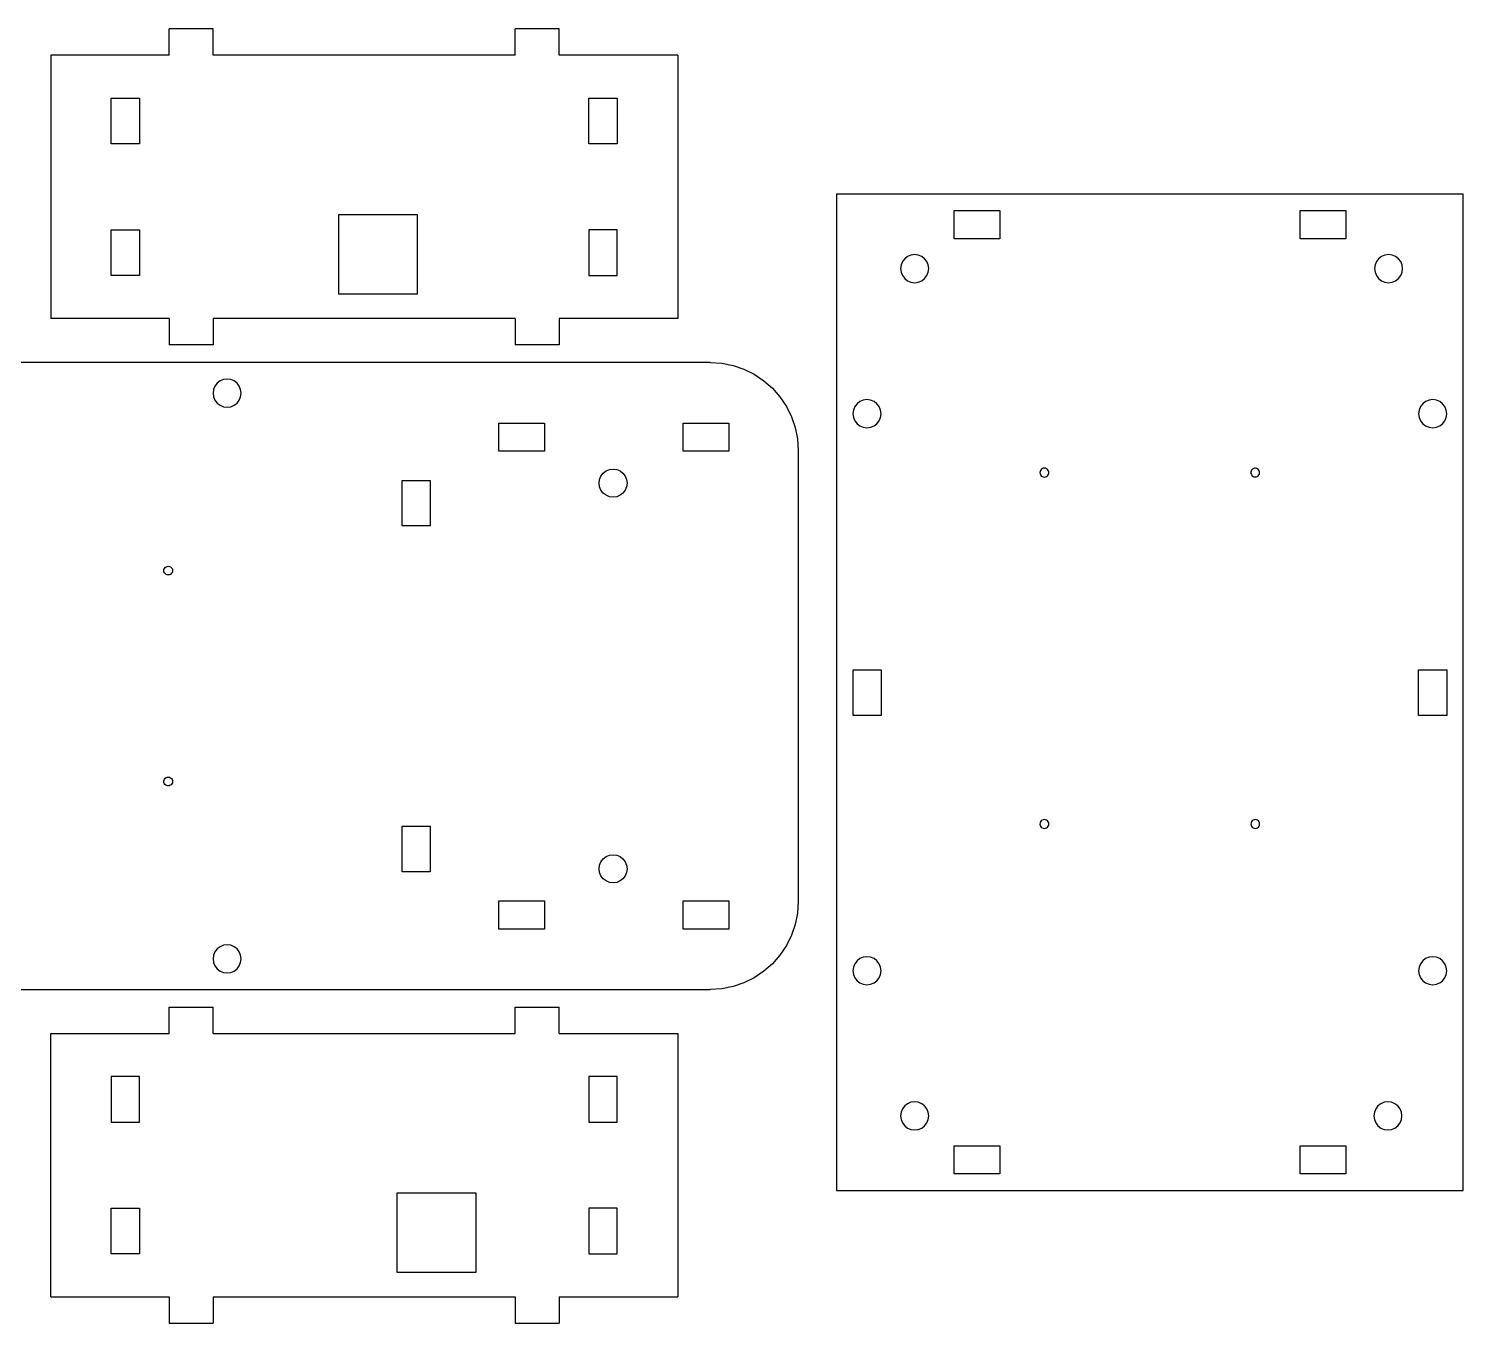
# Model space of a CAD drawing. Header units: metres. Extents: x 599 to 909, y -190 to -43.
# Drawn here: x 745.6 to 908.9, y -189.9 to -42.5 of the extents above; entities that cross this region are included whole.
import ezdxf

# ---------------------------------------------------------------- set-up
doc = ezdxf.new("R2010")
doc.units = ezdxf.units.M

msp = doc.modelspace()

# ---------------------------------------------------------------- linework, layer by layer
at = {"layer": 'Agrupar#32'}
for p, q in [((837.5, -61.34, 23.9), (837.5, -174.75, 23.9)), ((908.85, -61.34, 23.9), (837.5, -61.34, 23.9)), ((908.85, -174.75, 23.9), (908.85, -61.34, 23.9)), ((850.9, -66.43, 23.9), (850.9, -63.23, 23.9)), ((850.9, -63.23, 23.9), (856.09, -63.23, 23.9)), ((856.09, -63.23, 23.9), (856.09, -66.43, 23.9)), ((890.28, -63.23, 23.9), (895.47, -63.23, 23.9)), ((890.28, -66.43, 23.9), (890.28, -63.23, 23.9)), ((895.47, -63.23, 23.9), (895.47, -66.43, 23.9)), ((856.09, -66.43, 23.9), (850.9, -66.43, 23.9)), ((895.47, -66.43, 23.9), (890.28, -66.43, 23.9)), ((845.61, -68.44, 23.9), (845.28, -68.7, 23.9)), ((845.99, -68.28, 23.9), (845.61, -68.44, 23.9)), ((846.41, -68.23, 23.9), (845.99, -68.28, 23.9)), ((846.82, -68.28, 23.9), (846.41, -68.23, 23.9)), ((847.21, -68.44, 23.9), (846.82, -68.28, 23.9)), ((847.54, -68.7, 23.9), (847.21, -68.44, 23.9)), ((899.55, -68.44, 23.9), (899.22, -68.7, 23.9)), ((899.94, -68.28, 23.9), (899.55, -68.44, 23.9)), ((900.35, -68.23, 23.9), (899.94, -68.28, 23.9)), ((900.77, -68.28, 23.9), (900.35, -68.23, 23.9)), ((901.15, -68.44, 23.9), (900.77, -68.28, 23.9)), ((901.48, -68.7, 23.9), (901.15, -68.44, 23.9)), ((844.86, -69.41, 23.9), (844.81, -69.83, 23.9)), ((844.81, -69.83, 23.9), (844.86, -70.24, 23.9)), ((845.02, -69.03, 23.9), (844.86, -69.41, 23.9)), ((845.28, -68.7, 23.9), (845.02, -69.03, 23.9)), ((847.79, -69.03, 23.9), (847.54, -68.7, 23.9)), ((847.95, -69.41, 23.9), (847.79, -69.03, 23.9)), ((848.01, -69.83, 23.9), (847.95, -69.41, 23.9)), ((847.95, -70.24, 23.9), (848.01, -69.83, 23.9)), ((898.81, -69.41, 23.9), (898.75, -69.83, 23.9)), ((898.75, -69.83, 23.9), (898.81, -70.24, 23.9)), ((898.97, -69.03, 23.9), (898.81, -69.41, 23.9)), ((899.22, -68.7, 23.9), (898.97, -69.03, 23.9)), ((901.74, -69.03, 23.9), (901.48, -68.7, 23.9)), ((901.9, -69.41, 23.9), (901.74, -69.03, 23.9)), ((901.95, -69.83, 23.9), (901.9, -69.41, 23.9)), ((901.9, -70.24, 23.9), (901.95, -69.83, 23.9)), ((844.86, -70.24, 23.9), (845.02, -70.63, 23.9)), ((845.02, -70.63, 23.9), (845.28, -70.96, 23.9)), ((845.28, -70.96, 23.9), (845.61, -71.21, 23.9)), ((845.61, -71.21, 23.9), (845.99, -71.37, 23.9)), ((845.99, -71.37, 23.9), (846.41, -71.43, 23.9)), ((846.41, -71.43, 23.9), (846.82, -71.37, 23.9)), ((846.82, -71.37, 23.9), (847.21, -71.21, 23.9)), ((847.21, -71.21, 23.9), (847.54, -70.96, 23.9)), ((847.54, -70.96, 23.9), (847.79, -70.63, 23.9)), ((847.79, -70.63, 23.9), (847.95, -70.24, 23.9)), ((898.81, -70.24, 23.9), (898.97, -70.63, 23.9)), ((898.97, -70.63, 23.9), (899.22, -70.96, 23.9)), ((899.22, -70.96, 23.9), (899.55, -71.21, 23.9)), ((899.55, -71.21, 23.9), (899.94, -71.37, 23.9)), ((899.94, -71.37, 23.9), (900.35, -71.43, 23.9)), ((900.35, -71.43, 23.9), (900.77, -71.37, 23.9)), ((900.77, -71.37, 23.9), (901.15, -71.21, 23.9)), ((901.15, -71.21, 23.9), (901.48, -70.96, 23.9)), ((901.48, -70.96, 23.9), (901.74, -70.63, 23.9)), ((901.74, -70.63, 23.9), (901.9, -70.24, 23.9)), ((840.56, -84.8, 23.9), (840.18, -84.96, 23.9)), ((840.98, -84.74, 23.9), (840.56, -84.8, 23.9)), ((841.39, -84.8, 23.9), (840.98, -84.74, 23.9)), ((841.78, -84.96, 23.9), (841.39, -84.8, 23.9)), ((904.96, -84.8, 23.9), (904.57, -84.96, 23.9)), ((905.37, -84.74, 23.9), (904.96, -84.8, 23.9)), ((905.79, -84.8, 23.9), (905.37, -84.74, 23.9)), ((906.17, -84.96, 23.9), (905.79, -84.8, 23.9)), ((839.43, -85.93, 23.9), (839.38, -86.34, 23.9)), ((839.38, -86.34, 23.9), (839.43, -86.76, 23.9)), ((839.59, -85.54, 23.9), (839.43, -85.93, 23.9)), ((839.85, -85.21, 23.9), (839.59, -85.54, 23.9)), ((840.18, -84.96, 23.9), (839.85, -85.21, 23.9)), ((842.11, -85.21, 23.9), (841.78, -84.96, 23.9)), ((842.36, -85.54, 23.9), (842.11, -85.21, 23.9)), ((842.52, -85.93, 23.9), (842.36, -85.54, 23.9)), ((842.58, -86.34, 23.9), (842.52, -85.93, 23.9)), ((842.52, -86.76, 23.9), (842.58, -86.34, 23.9)), ((903.83, -85.93, 23.9), (903.77, -86.34, 23.9)), ((903.77, -86.34, 23.9), (903.83, -86.76, 23.9)), ((903.99, -85.54, 23.9), (903.83, -85.93, 23.9)), ((904.24, -85.21, 23.9), (903.99, -85.54, 23.9)), ((904.57, -84.96, 23.9), (904.24, -85.21, 23.9)), ((906.5, -85.21, 23.9), (906.17, -84.96, 23.9)), ((906.76, -85.54, 23.9), (906.5, -85.21, 23.9)), ((906.92, -85.93, 23.9), (906.76, -85.54, 23.9)), ((906.97, -86.34, 23.9), (906.92, -85.93, 23.9)), ((906.92, -86.76, 23.9), (906.97, -86.34, 23.9)), ((839.43, -86.76, 23.9), (839.59, -87.14, 23.9)), ((839.59, -87.14, 23.9), (839.85, -87.48, 23.9)), ((839.85, -87.48, 23.9), (840.18, -87.73, 23.9)), ((840.18, -87.73, 23.9), (840.56, -87.89, 23.9)), ((840.56, -87.89, 23.9), (840.98, -87.94, 23.9)), ((840.98, -87.94, 23.9), (841.39, -87.89, 23.9)), ((841.39, -87.89, 23.9), (841.78, -87.73, 23.9)), ((841.78, -87.73, 23.9), (842.11, -87.48, 23.9)), ((842.11, -87.48, 23.9), (842.36, -87.14, 23.9)), ((842.36, -87.14, 23.9), (842.52, -86.76, 23.9)), ((903.83, -86.76, 23.9), (903.99, -87.14, 23.9)), ((903.99, -87.14, 23.9), (904.24, -87.48, 23.9)), ((904.24, -87.48, 23.9), (904.57, -87.73, 23.9)), ((904.57, -87.73, 23.9), (904.96, -87.89, 23.9)), ((904.96, -87.89, 23.9), (905.37, -87.94, 23.9)), ((905.37, -87.94, 23.9), (905.79, -87.89, 23.9)), ((905.79, -87.89, 23.9), (906.17, -87.73, 23.9)), ((906.17, -87.73, 23.9), (906.5, -87.48, 23.9)), ((906.5, -87.48, 23.9), (906.76, -87.14, 23.9)), ((906.76, -87.14, 23.9), (906.92, -86.76, 23.9)), ((860.69, -92.92, 23.9), (860.67, -93.05, 23.9)), ((860.67, -93.05, 23.9), (860.69, -93.18, 23.9)), ((860.74, -92.8, 23.9), (860.69, -92.92, 23.9)), ((860.82, -92.69, 23.9), (860.74, -92.8, 23.9)), ((860.92, -92.61, 23.9), (860.82, -92.69, 23.9)), ((861.05, -92.56, 23.9), (860.92, -92.61, 23.9)), ((861.17, -92.55, 23.9), (861.05, -92.56, 23.9)), ((861.3, -92.56, 23.9), (861.17, -92.55, 23.9)), ((861.42, -92.61, 23.9), (861.3, -92.56, 23.9)), ((861.53, -92.69, 23.9), (861.42, -92.61, 23.9)), ((861.61, -92.8, 23.9), (861.53, -92.69, 23.9)), ((861.66, -92.92, 23.9), (861.61, -92.8, 23.9)), ((861.67, -93.05, 23.9), (861.66, -92.92, 23.9)), ((861.66, -93.18, 23.9), (861.67, -93.05, 23.9)), ((884.7, -92.88, 23.9), (884.68, -93.01, 23.9)), ((884.68, -93.01, 23.9), (884.68, -93.14, 23.9)), ((884.76, -92.77, 23.9), (884.7, -92.88, 23.9)), ((884.85, -92.67, 23.9), (884.76, -92.77, 23.9)), ((884.95, -92.6, 23.9), (884.85, -92.67, 23.9)), ((885.08, -92.56, 23.9), (884.95, -92.6, 23.9)), ((885.21, -92.55, 23.9), (885.08, -92.56, 23.9)), ((885.34, -92.57, 23.9), (885.21, -92.55, 23.9)), ((885.45, -92.63, 23.9), (885.34, -92.57, 23.9)), ((885.55, -92.72, 23.9), (885.45, -92.63, 23.9)), ((885.62, -92.83, 23.9), (885.55, -92.72, 23.9)), ((885.67, -92.95, 23.9), (885.62, -92.83, 23.9)), ((885.67, -93.08, 23.9), (885.67, -92.95, 23.9)), ((860.69, -93.18, 23.9), (860.74, -93.3, 23.9)), ((860.74, -93.3, 23.9), (860.82, -93.4, 23.9)), ((860.82, -93.4, 23.9), (860.92, -93.48, 23.9)), ((860.92, -93.48, 23.9), (861.05, -93.53, 23.9)), ((861.05, -93.53, 23.9), (861.17, -93.55, 23.9)), ((861.17, -93.55, 23.9), (861.3, -93.53, 23.9)), ((861.3, -93.53, 23.9), (861.42, -93.48, 23.9)), ((861.42, -93.48, 23.9), (861.53, -93.4, 23.9)), ((861.53, -93.4, 23.9), (861.61, -93.3, 23.9)), ((861.61, -93.3, 23.9), (861.66, -93.18, 23.9)), ((884.68, -93.14, 23.9), (884.73, -93.27, 23.9)), ((884.73, -93.27, 23.9), (884.8, -93.37, 23.9)), ((884.8, -93.37, 23.9), (884.9, -93.46, 23.9)), ((884.9, -93.46, 23.9), (885.01, -93.52, 23.9)), ((885.01, -93.52, 23.9), (885.14, -93.54, 23.9)), ((885.14, -93.54, 23.9), (885.27, -93.54, 23.9)), ((885.27, -93.54, 23.9), (885.4, -93.49, 23.9)), ((885.4, -93.49, 23.9), (885.5, -93.42, 23.9)), ((885.5, -93.42, 23.9), (885.59, -93.32, 23.9)), ((885.59, -93.32, 23.9), (885.65, -93.21, 23.9)), ((885.65, -93.21, 23.9), (885.67, -93.08, 23.9)), ((839.4, -115.51, 23.9), (842.6, -115.51, 23.9)), ((839.4, -120.71, 23.9), (839.4, -115.51, 23.9)), ((842.6, -115.51, 23.9), (842.6, -120.71, 23.9)), ((903.77, -120.71, 23.9), (903.77, -115.51, 23.9)), ((903.77, -115.51, 23.9), (906.97, -115.51, 23.9)), ((906.97, -115.51, 23.9), (906.97, -120.71, 23.9)), ((842.6, -120.71, 23.9), (839.4, -120.71, 23.9)), ((906.97, -120.71, 23.9), (903.77, -120.71, 23.9)), ((860.69, -132.92, 23.9), (860.67, -133.05, 23.9)), ((860.67, -133.05, 23.9), (860.69, -133.18, 23.9)), ((860.74, -132.8, 23.9), (860.69, -132.92, 23.9)), ((860.69, -133.18, 23.9), (860.74, -133.3, 23.9)), ((860.82, -132.69, 23.9), (860.74, -132.8, 23.9)), ((860.74, -133.3, 23.9), (860.82, -133.4, 23.9)), ((860.92, -132.61, 23.9), (860.82, -132.69, 23.9)), ((860.82, -133.4, 23.9), (860.92, -133.48, 23.9)), ((861.05, -132.56, 23.9), (860.92, -132.61, 23.9)), ((860.92, -133.48, 23.9), (861.05, -133.53, 23.9)), ((861.17, -132.55, 23.9), (861.05, -132.56, 23.9)), ((861.05, -133.53, 23.9), (861.17, -133.55, 23.9)), ((861.3, -132.56, 23.9), (861.17, -132.55, 23.9)), ((861.17, -133.55, 23.9), (861.3, -133.53, 23.9)), ((861.42, -132.61, 23.9), (861.3, -132.56, 23.9)), ((861.3, -133.53, 23.9), (861.42, -133.48, 23.9)), ((861.53, -132.69, 23.9), (861.42, -132.61, 23.9)), ((861.42, -133.48, 23.9), (861.53, -133.4, 23.9)), ((861.61, -132.8, 23.9), (861.53, -132.69, 23.9)), ((861.53, -133.4, 23.9), (861.61, -133.3, 23.9)), ((861.66, -132.92, 23.9), (861.61, -132.8, 23.9)), ((861.61, -133.3, 23.9), (861.66, -133.18, 23.9)), ((861.67, -133.05, 23.9), (861.66, -132.92, 23.9)), ((861.66, -133.18, 23.9), (861.67, -133.05, 23.9)), ((884.69, -132.92, 23.9), (884.67, -133.05, 23.9)), ((884.67, -133.05, 23.9), (884.69, -133.18, 23.9)), ((884.74, -132.8, 23.9), (884.69, -132.92, 23.9)), ((884.69, -133.18, 23.9), (884.74, -133.3, 23.9)), ((884.82, -132.69, 23.9), (884.74, -132.8, 23.9)), ((884.74, -133.3, 23.9), (884.82, -133.4, 23.9)), ((884.92, -132.61, 23.9), (884.82, -132.69, 23.9)), ((884.82, -133.4, 23.9), (884.92, -133.48, 23.9)), ((885.05, -132.56, 23.9), (884.92, -132.61, 23.9)), ((884.92, -133.48, 23.9), (885.05, -133.53, 23.9)), ((885.17, -132.55, 23.9), (885.05, -132.56, 23.9)), ((885.05, -133.53, 23.9), (885.17, -133.55, 23.9)), ((885.3, -132.56, 23.9), (885.17, -132.55, 23.9)), ((885.17, -133.55, 23.9), (885.3, -133.53, 23.9)), ((885.42, -132.61, 23.9), (885.3, -132.56, 23.9)), ((885.3, -133.53, 23.9), (885.42, -133.48, 23.9)), ((885.53, -132.69, 23.9), (885.42, -132.61, 23.9)), ((885.42, -133.48, 23.9), (885.53, -133.4, 23.9)), ((885.61, -132.8, 23.9), (885.53, -132.69, 23.9)), ((885.53, -133.4, 23.9), (885.61, -133.3, 23.9)), ((885.66, -132.92, 23.9), (885.61, -132.8, 23.9)), ((885.61, -133.3, 23.9), (885.66, -133.18, 23.9)), ((885.67, -133.05, 23.9), (885.66, -132.92, 23.9)), ((885.66, -133.18, 23.9), (885.67, -133.05, 23.9)), ((840.18, -148.36, 23.9), (839.85, -148.62, 23.9)), ((840.56, -148.2, 23.9), (840.18, -148.36, 23.9)), ((840.98, -148.15, 23.9), (840.56, -148.2, 23.9)), ((841.39, -148.2, 23.9), (840.98, -148.15, 23.9)), ((841.78, -148.36, 23.9), (841.39, -148.2, 23.9)), ((842.11, -148.62, 23.9), (841.78, -148.36, 23.9)), ((904.57, -148.36, 23.9), (904.24, -148.62, 23.9)), ((904.96, -148.2, 23.9), (904.57, -148.36, 23.9)), ((905.37, -148.15, 23.9), (904.96, -148.2, 23.9)), ((905.79, -148.2, 23.9), (905.37, -148.15, 23.9)), ((906.17, -148.36, 23.9), (905.79, -148.2, 23.9)), ((906.5, -148.62, 23.9), (906.17, -148.36, 23.9)), ((839.43, -149.33, 23.9), (839.38, -149.75, 23.9)), ((839.38, -149.75, 23.9), (839.43, -150.16, 23.9)), ((839.59, -148.95, 23.9), (839.43, -149.33, 23.9)), ((839.43, -150.16, 23.9), (839.59, -150.55, 23.9)), ((839.85, -148.62, 23.9), (839.59, -148.95, 23.9)), ((842.36, -148.95, 23.9), (842.11, -148.62, 23.9)), ((842.52, -149.33, 23.9), (842.36, -148.95, 23.9)), ((842.36, -150.55, 23.9), (842.52, -150.16, 23.9)), ((842.58, -149.75, 23.9), (842.52, -149.33, 23.9)), ((842.52, -150.16, 23.9), (842.58, -149.75, 23.9)), ((903.83, -149.33, 23.9), (903.77, -149.75, 23.9)), ((903.77, -149.75, 23.9), (903.83, -150.16, 23.9)), ((903.99, -148.95, 23.9), (903.83, -149.33, 23.9)), ((903.83, -150.16, 23.9), (903.99, -150.55, 23.9)), ((904.24, -148.62, 23.9), (903.99, -148.95, 23.9)), ((906.76, -148.95, 23.9), (906.5, -148.62, 23.9)), ((906.92, -149.33, 23.9), (906.76, -148.95, 23.9)), ((906.76, -150.55, 23.9), (906.92, -150.16, 23.9)), ((906.97, -149.75, 23.9), (906.92, -149.33, 23.9)), ((906.92, -150.16, 23.9), (906.97, -149.75, 23.9)), ((839.59, -150.55, 23.9), (839.85, -150.88, 23.9)), ((839.85, -150.88, 23.9), (840.18, -151.13, 23.9)), ((840.18, -151.13, 23.9), (840.56, -151.29, 23.9)), ((840.56, -151.29, 23.9), (840.98, -151.35, 23.9)), ((840.98, -151.35, 23.9), (841.39, -151.29, 23.9)), ((841.39, -151.29, 23.9), (841.78, -151.13, 23.9)), ((841.78, -151.13, 23.9), (842.11, -150.88, 23.9)), ((842.11, -150.88, 23.9), (842.36, -150.55, 23.9)), ((903.99, -150.55, 23.9), (904.24, -150.88, 23.9)), ((904.24, -150.88, 23.9), (904.57, -151.13, 23.9)), ((904.57, -151.13, 23.9), (904.96, -151.29, 23.9)), ((904.96, -151.29, 23.9), (905.37, -151.35, 23.9)), ((905.37, -151.35, 23.9), (905.79, -151.29, 23.9)), ((905.79, -151.29, 23.9), (906.17, -151.13, 23.9)), ((906.17, -151.13, 23.9), (906.5, -150.88, 23.9)), ((906.5, -150.88, 23.9), (906.76, -150.55, 23.9)), ((845.61, -164.88, 23.9), (845.28, -165.13, 23.9)), ((845.99, -164.72, 23.9), (845.61, -164.88, 23.9)), ((846.41, -164.66, 23.9), (845.99, -164.72, 23.9)), ((846.82, -164.72, 23.9), (846.41, -164.66, 23.9)), ((847.21, -164.88, 23.9), (846.82, -164.72, 23.9)), ((847.54, -165.13, 23.9), (847.21, -164.88, 23.9)), ((899.47, -164.88, 23.9), (899.14, -165.13, 23.9)), ((899.86, -164.72, 23.9), (899.47, -164.88, 23.9)), ((900.27, -164.66, 23.9), (899.86, -164.72, 23.9)), ((900.69, -164.72, 23.9), (900.27, -164.66, 23.9)), ((901.07, -164.88, 23.9), (900.69, -164.72, 23.9)), ((901.4, -165.13, 23.9), (901.07, -164.88, 23.9)), ((844.86, -165.85, 23.9), (844.81, -166.26, 23.9)), ((844.81, -166.26, 23.9), (844.86, -166.68, 23.9)), ((845.02, -165.46, 23.9), (844.86, -165.85, 23.9)), ((845.28, -165.13, 23.9), (845.02, -165.46, 23.9)), ((847.79, -165.46, 23.9), (847.54, -165.13, 23.9)), ((847.95, -165.85, 23.9), (847.79, -165.46, 23.9)), ((848.01, -166.26, 23.9), (847.95, -165.85, 23.9)), ((847.95, -166.68, 23.9), (848.01, -166.26, 23.9)), ((898.73, -165.85, 23.9), (898.67, -166.26, 23.9)), ((898.67, -166.26, 23.9), (898.73, -166.68, 23.9)), ((898.89, -165.46, 23.9), (898.73, -165.85, 23.9)), ((899.14, -165.13, 23.9), (898.89, -165.46, 23.9)), ((901.66, -165.46, 23.9), (901.4, -165.13, 23.9)), ((901.82, -165.85, 23.9), (901.66, -165.46, 23.9)), ((901.87, -166.26, 23.9), (901.82, -165.85, 23.9)), ((901.82, -166.68, 23.9), (901.87, -166.26, 23.9)), ((844.86, -166.68, 23.9), (845.02, -167.06, 23.9)), ((845.02, -167.06, 23.9), (845.28, -167.4, 23.9)), ((845.28, -167.4, 23.9), (845.61, -167.65, 23.9)), ((845.61, -167.65, 23.9), (845.99, -167.81, 23.9)), ((845.99, -167.81, 23.9), (846.41, -167.86, 23.9)), ((846.41, -167.86, 23.9), (846.82, -167.81, 23.9)), ((846.82, -167.81, 23.9), (847.21, -167.65, 23.9)), ((847.21, -167.65, 23.9), (847.54, -167.4, 23.9)), ((847.54, -167.4, 23.9), (847.79, -167.06, 23.9)), ((847.79, -167.06, 23.9), (847.95, -166.68, 23.9)), ((898.73, -166.68, 23.9), (898.89, -167.06, 23.9)), ((898.89, -167.06, 23.9), (899.14, -167.4, 23.9)), ((899.14, -167.4, 23.9), (899.47, -167.65, 23.9)), ((899.47, -167.65, 23.9), (899.86, -167.81, 23.9)), ((899.86, -167.81, 23.9), (900.27, -167.86, 23.9)), ((900.27, -167.86, 23.9), (900.69, -167.81, 23.9)), ((900.69, -167.81, 23.9), (901.07, -167.65, 23.9)), ((901.07, -167.65, 23.9), (901.4, -167.4, 23.9)), ((901.4, -167.4, 23.9), (901.66, -167.06, 23.9)), ((901.66, -167.06, 23.9), (901.82, -166.68, 23.9)), ((850.9, -172.86, 23.9), (850.9, -169.66, 23.9)), ((850.9, -169.66, 23.9), (856.09, -169.66, 23.9)), ((856.09, -169.66, 23.9), (856.09, -172.86, 23.9)), ((890.28, -169.66, 23.9), (895.47, -169.66, 23.9)), ((890.28, -172.86, 23.9), (890.28, -169.66, 23.9)), ((895.47, -169.66, 23.9), (895.47, -172.86, 23.9)), ((856.09, -172.86, 23.9), (850.9, -172.86, 23.9)), ((895.47, -172.86, 23.9), (890.28, -172.86, 23.9)), ((837.5, -174.75, 23.9), (908.85, -174.75, 23.9))]:
    msp.add_line(p, q, dxfattribs=at)
at = {"layer": 'Layer0'}
for p, q in [((761.57, -45.52, 23.9), (761.57, -42.52, 23.9)), ((766.57, -42.52, 23.9), (761.57, -42.52, 23.9)), ((766.57, -45.52, 23.9), (766.57, -42.52, 23.9)), ((800.95, -45.52, 23.9), (800.95, -42.52, 23.9)), ((805.95, -42.52, 23.9), (800.95, -42.52, 23.9)), ((805.95, -45.52, 23.9), (805.95, -42.52, 23.9)), ((748.07, -45.52, 23.9), (748.07, -75.52, 23.9)), ((761.57, -45.52, 23.9), (748.07, -45.52, 23.9)), ((800.95, -45.52, 23.9), (766.57, -45.52, 23.9)), ((819.44, -45.52, 23.9), (805.95, -45.52, 23.9)), ((819.44, -45.52, 23.9), (819.44, -75.52, 23.9)), ((754.97, -50.42, 23.9), (758.17, -50.42, 23.9)), ((754.97, -55.62, 23.9), (754.97, -50.42, 23.9)), ((758.17, -50.42, 23.9), (758.17, -55.62, 23.9)), ((809.34, -50.42, 23.9), (812.54, -50.42, 23.9)), ((809.34, -55.62, 23.9), (809.34, -50.42, 23.9)), ((812.54, -50.42, 23.9), (812.54, -55.62, 23.9)), ((758.17, -55.62, 23.9), (754.97, -55.62, 23.9)), ((812.54, -55.62, 23.9), (809.34, -55.62, 23.9)), ((780.81, -63.69, 23.9), (780.81, -72.69, 23.9)), ((789.81, -63.69, 23.9), (780.81, -63.69, 23.9)), ((789.81, -72.69, 23.9), (789.81, -63.69, 23.9)), ((754.97, -70.62, 23.9), (754.97, -65.42, 23.9)), ((754.97, -65.42, 23.9), (758.17, -65.42, 23.9)), ((758.17, -65.42, 23.9), (758.17, -70.62, 23.9)), ((812.54, -65.42, 23.9), (809.34, -65.42, 23.9)), ((809.34, -65.42, 23.9), (809.34, -70.62, 23.9)), ((812.54, -70.62, 23.9), (812.54, -65.42, 23.9)), ((758.17, -70.62, 23.9), (754.97, -70.62, 23.9)), ((809.34, -70.62, 23.9), (812.54, -70.62, 23.9)), ((780.81, -72.69, 23.9), (789.81, -72.69, 23.9)), ((761.57, -75.52, 23.9), (748.07, -75.52, 23.9)), ((761.57, -75.52, 23.9), (761.57, -78.52, 23.9)), ((766.57, -75.52, 23.9), (766.57, -78.52, 23.9)), ((800.95, -75.52, 23.9), (766.57, -75.52, 23.9)), ((800.95, -75.52, 23.9), (800.95, -78.52, 23.9)), ((805.94, -75.52, 23.9), (805.94, -78.52, 23.9)), ((819.44, -75.52, 23.9), (805.94, -75.52, 23.9)), ((766.57, -78.52, 23.9), (761.57, -78.52, 23.9)), ((805.94, -78.52, 23.9), (800.95, -78.52, 23.9)), ((823.15, -80.52, 23.9), (649.63, -80.52, 23.9)), ((823.15, -80.52, 23.9), (824.45, -80.61, 23.9)), ((824.45, -80.61, 23.9), (825.74, -80.86, 23.9)), ((825.74, -80.86, 23.9), (826.98, -81.28, 23.9)), ((826.98, -81.28, 23.9), (828.15, -81.86, 23.9)), ((766.76, -83.2, 23.9), (766.6, -83.59, 23.9)), ((767.02, -82.87, 23.9), (766.76, -83.2, 23.9)), ((767.35, -82.62, 23.9), (767.02, -82.87, 23.9)), ((767.73, -82.46, 23.9), (767.35, -82.62, 23.9)), ((768.15, -82.4, 23.9), (767.73, -82.46, 23.9)), ((768.56, -82.46, 23.9), (768.15, -82.4, 23.9)), ((768.95, -82.62, 23.9), (768.56, -82.46, 23.9)), ((769.28, -82.87, 23.9), (768.95, -82.62, 23.9)), ((769.53, -83.2, 23.9), (769.28, -82.87, 23.9)), ((769.69, -83.59, 23.9), (769.53, -83.2, 23.9)), ((828.15, -81.86, 23.9), (829.24, -82.59, 23.9)), ((829.24, -82.59, 23.9), (830.22, -83.45, 23.9)), ((766.6, -83.59, 23.9), (766.55, -84, 23.9)), ((766.55, -84, 23.9), (766.6, -84.42, 23.9)), ((766.6, -84.42, 23.9), (766.76, -84.8, 23.9)), ((766.76, -84.8, 23.9), (767.02, -85.13, 23.9)), ((769.28, -85.13, 23.9), (769.53, -84.8, 23.9)), ((769.53, -84.8, 23.9), (769.69, -84.42, 23.9)), ((769.75, -84, 23.9), (769.69, -83.59, 23.9)), ((769.69, -84.42, 23.9), (769.75, -84, 23.9)), ((830.22, -83.45, 23.9), (831.08, -84.43, 23.9)), ((831.08, -84.43, 23.9), (831.81, -85.52, 23.9)), ((767.02, -85.13, 23.9), (767.35, -85.39, 23.9)), ((767.35, -85.39, 23.9), (767.73, -85.55, 23.9)), ((767.73, -85.55, 23.9), (768.15, -85.6, 23.9)), ((768.15, -85.6, 23.9), (768.56, -85.55, 23.9)), ((768.56, -85.55, 23.9), (768.95, -85.39, 23.9)), ((768.95, -85.39, 23.9), (769.28, -85.13, 23.9)), ((831.81, -85.52, 23.9), (832.39, -86.69, 23.9)), ((799.07, -87.42, 23.9), (804.27, -87.42, 23.9)), ((799.07, -90.62, 23.9), (799.07, -87.42, 23.9)), ((804.27, -87.42, 23.9), (804.27, -90.62, 23.9)), ((820.05, -87.42, 23.9), (825.25, -87.42, 23.9)), ((820.05, -90.62, 23.9), (820.05, -87.42, 23.9)), ((825.25, -87.42, 23.9), (825.25, -90.62, 23.9)), ((832.39, -86.69, 23.9), (832.81, -87.93, 23.9)), ((832.81, -87.93, 23.9), (833.06, -89.21, 23.9)), ((833.06, -89.21, 23.9), (833.15, -90.52, 23.9)), ((804.27, -90.62, 23.9), (799.07, -90.62, 23.9)), ((825.25, -90.62, 23.9), (820.05, -90.62, 23.9)), ((833.15, -90.52, 23.9), (833.15, -141.88, 23.9)), ((810.95, -93.12, 23.9), (811.28, -92.86, 23.9)), ((811.28, -92.86, 23.9), (811.66, -92.7, 23.9)), ((811.66, -92.7, 23.9), (812.08, -92.65, 23.9)), ((812.08, -92.65, 23.9), (812.49, -92.7, 23.9)), ((812.49, -92.7, 23.9), (812.88, -92.86, 23.9)), ((812.88, -92.86, 23.9), (813.21, -93.12, 23.9)), ((788.07, -99.11, 23.9), (788.07, -93.93, 23.9)), ((788.07, -93.93, 23.9), (791.27, -93.93, 23.9)), ((791.27, -93.93, 23.9), (791.27, -99.11, 23.9)), ((810.48, -94.25, 23.9), (810.53, -93.84, 23.9)), ((810.53, -94.66, 23.9), (810.48, -94.25, 23.9)), ((810.53, -93.84, 23.9), (810.69, -93.45, 23.9)), ((810.69, -95.05, 23.9), (810.53, -94.66, 23.9)), ((810.69, -93.45, 23.9), (810.95, -93.12, 23.9)), ((813.21, -93.12, 23.9), (813.46, -93.45, 23.9)), ((813.46, -93.45, 23.9), (813.62, -93.84, 23.9)), ((813.62, -94.66, 23.9), (813.46, -95.05, 23.9)), ((813.62, -93.84, 23.9), (813.68, -94.25, 23.9)), ((813.68, -94.25, 23.9), (813.62, -94.66, 23.9)), ((810.95, -95.38, 23.9), (810.69, -95.05, 23.9)), ((811.28, -95.63, 23.9), (810.95, -95.38, 23.9)), ((811.66, -95.79, 23.9), (811.28, -95.63, 23.9)), ((812.08, -95.85, 23.9), (811.66, -95.79, 23.9)), ((812.49, -95.79, 23.9), (812.08, -95.85, 23.9)), ((812.88, -95.63, 23.9), (812.49, -95.79, 23.9)), ((813.21, -95.38, 23.9), (812.88, -95.63, 23.9)), ((813.46, -95.05, 23.9), (813.21, -95.38, 23.9)), ((791.27, -99.11, 23.9), (788.07, -99.11, 23.9)), ((760.95, -104.2, 23.9), (760.96, -104.07, 23.9)), ((760.96, -104.33, 23.9), (760.95, -104.2, 23.9)), ((760.96, -104.07, 23.9), (761.01, -103.95, 23.9)), ((761.01, -104.45, 23.9), (760.96, -104.33, 23.9)), ((761.01, -103.95, 23.9), (761.09, -103.85, 23.9)), ((761.09, -104.55, 23.9), (761.01, -104.45, 23.9)), ((761.09, -103.85, 23.9), (761.2, -103.77, 23.9)), ((761.2, -103.77, 23.9), (761.32, -103.72, 23.9)), ((761.32, -103.72, 23.9), (761.45, -103.7, 23.9)), ((761.45, -103.7, 23.9), (761.58, -103.72, 23.9)), ((761.58, -103.72, 23.9), (761.7, -103.77, 23.9)), ((761.7, -103.77, 23.9), (761.8, -103.85, 23.9)), ((761.8, -103.85, 23.9), (761.88, -103.95, 23.9)), ((761.88, -104.45, 23.9), (761.8, -104.55, 23.9)), ((761.88, -103.95, 23.9), (761.93, -104.07, 23.9)), ((761.93, -104.33, 23.9), (761.88, -104.45, 23.9)), ((761.93, -104.07, 23.9), (761.95, -104.2, 23.9)), ((761.95, -104.2, 23.9), (761.93, -104.33, 23.9)), ((761.2, -104.63, 23.9), (761.09, -104.55, 23.9)), ((761.32, -104.68, 23.9), (761.2, -104.63, 23.9)), ((761.45, -104.7, 23.9), (761.32, -104.68, 23.9)), ((761.58, -104.68, 23.9), (761.45, -104.7, 23.9)), ((761.7, -104.63, 23.9), (761.58, -104.68, 23.9)), ((761.8, -104.55, 23.9), (761.7, -104.63, 23.9)), ((760.95, -128.18, 23.9), (760.97, -128.05, 23.9)), ((760.96, -128.31, 23.9), (760.95, -128.18, 23.9)), ((761, -128.43, 23.9), (760.96, -128.31, 23.9)), ((760.97, -128.05, 23.9), (761.03, -127.93, 23.9)), ((761.08, -128.54, 23.9), (761, -128.43, 23.9)), ((761.03, -127.93, 23.9), (761.11, -127.83, 23.9)), ((761.18, -128.62, 23.9), (761.08, -128.54, 23.9)), ((761.11, -127.83, 23.9), (761.22, -127.76, 23.9)), ((761.3, -128.68, 23.9), (761.18, -128.62, 23.9)), ((761.22, -127.76, 23.9), (761.34, -127.71, 23.9)), ((761.42, -128.7, 23.9), (761.3, -128.68, 23.9)), ((761.34, -127.71, 23.9), (761.47, -127.7, 23.9)), ((761.55, -128.69, 23.9), (761.42, -128.7, 23.9)), ((761.47, -127.7, 23.9), (761.6, -127.72, 23.9)), ((761.68, -128.64, 23.9), (761.55, -128.69, 23.9)), ((761.6, -127.72, 23.9), (761.72, -127.78, 23.9)), ((761.78, -128.57, 23.9), (761.68, -128.64, 23.9)), ((761.72, -127.78, 23.9), (761.82, -127.86, 23.9)), ((761.87, -128.47, 23.9), (761.78, -128.57, 23.9)), ((761.82, -127.86, 23.9), (761.89, -127.97, 23.9)), ((761.92, -128.35, 23.9), (761.87, -128.47, 23.9)), ((761.89, -127.97, 23.9), (761.94, -128.09, 23.9)), ((761.95, -128.22, 23.9), (761.92, -128.35, 23.9)), ((761.94, -128.09, 23.9), (761.95, -128.22, 23.9)), ((788.07, -133.3, 23.9), (791.27, -133.3, 23.9)), ((788.07, -138.49, 23.9), (788.07, -133.3, 23.9)), ((791.27, -133.3, 23.9), (791.27, -138.49, 23.9)), ((810.69, -137.34, 23.9), (810.95, -137.01, 23.9)), ((810.95, -137.01, 23.9), (811.28, -136.76, 23.9)), ((811.28, -136.76, 23.9), (811.66, -136.6, 23.9)), ((811.66, -136.6, 23.9), (812.08, -136.54, 23.9)), ((812.08, -136.54, 23.9), (812.49, -136.6, 23.9)), ((812.49, -136.6, 23.9), (812.88, -136.76, 23.9)), ((812.88, -136.76, 23.9), (813.21, -137.01, 23.9)), ((813.21, -137.01, 23.9), (813.46, -137.34, 23.9)), ((791.27, -138.49, 23.9), (788.07, -138.49, 23.9)), ((810.48, -138.14, 23.9), (810.53, -137.73, 23.9)), ((810.53, -138.56, 23.9), (810.48, -138.14, 23.9)), ((810.53, -137.73, 23.9), (810.69, -137.34, 23.9)), ((810.69, -138.94, 23.9), (810.53, -138.56, 23.9)), ((813.46, -137.34, 23.9), (813.62, -137.73, 23.9)), ((813.62, -138.56, 23.9), (813.46, -138.94, 23.9)), ((813.62, -137.73, 23.9), (813.68, -138.14, 23.9)), ((813.68, -138.14, 23.9), (813.62, -138.56, 23.9)), ((810.95, -139.28, 23.9), (810.69, -138.94, 23.9)), ((811.28, -139.53, 23.9), (810.95, -139.28, 23.9)), ((811.66, -139.69, 23.9), (811.28, -139.53, 23.9)), ((812.08, -139.74, 23.9), (811.66, -139.69, 23.9)), ((812.49, -139.69, 23.9), (812.08, -139.74, 23.9)), ((812.88, -139.53, 23.9), (812.49, -139.69, 23.9)), ((813.21, -139.28, 23.9), (812.88, -139.53, 23.9)), ((813.46, -138.94, 23.9), (813.21, -139.28, 23.9)), ((799.07, -145, 23.9), (799.07, -141.8, 23.9)), ((799.07, -141.8, 23.9), (804.27, -141.8, 23.9)), ((804.27, -141.8, 23.9), (804.27, -145, 23.9)), ((820.05, -141.8, 23.9), (825.25, -141.8, 23.9)), ((820.05, -145, 23.9), (820.05, -141.8, 23.9)), ((825.25, -141.8, 23.9), (825.25, -145, 23.9)), ((833.15, -141.88, 23.9), (833.06, -143.18, 23.9)), ((833.06, -143.18, 23.9), (832.81, -144.47, 23.9)), ((804.27, -145, 23.9), (799.07, -145, 23.9)), ((825.25, -145, 23.9), (820.05, -145, 23.9)), ((832.81, -144.47, 23.9), (832.39, -145.71, 23.9)), ((767.73, -146.85, 23.9), (767.35, -147.01, 23.9)), ((768.15, -146.8, 23.9), (767.73, -146.85, 23.9)), ((768.56, -146.85, 23.9), (768.15, -146.8, 23.9)), ((768.95, -147.01, 23.9), (768.56, -146.85, 23.9)), ((831.81, -146.88, 23.9), (831.08, -147.97, 23.9)), ((832.39, -145.71, 23.9), (831.81, -146.88, 23.9)), ((766.6, -147.98, 23.9), (766.55, -148.4, 23.9)), ((766.55, -148.4, 23.9), (766.6, -148.81, 23.9)), ((766.76, -147.6, 23.9), (766.6, -147.98, 23.9)), ((767.02, -147.26, 23.9), (766.76, -147.6, 23.9)), ((767.35, -147.01, 23.9), (767.02, -147.26, 23.9)), ((769.28, -147.26, 23.9), (768.95, -147.01, 23.9)), ((769.53, -147.6, 23.9), (769.28, -147.26, 23.9)), ((769.69, -147.98, 23.9), (769.53, -147.6, 23.9)), ((769.75, -148.4, 23.9), (769.69, -147.98, 23.9)), ((769.69, -148.81, 23.9), (769.75, -148.4, 23.9)), ((831.08, -147.97, 23.9), (830.22, -148.95, 23.9)), ((766.6, -148.81, 23.9), (766.76, -149.2, 23.9)), ((766.76, -149.2, 23.9), (767.02, -149.53, 23.9)), ((767.02, -149.53, 23.9), (767.35, -149.78, 23.9)), ((767.35, -149.78, 23.9), (767.73, -149.94, 23.9)), ((767.73, -149.94, 23.9), (768.15, -150, 23.9)), ((768.15, -150, 23.9), (768.56, -149.94, 23.9)), ((768.56, -149.94, 23.9), (768.95, -149.78, 23.9)), ((768.95, -149.78, 23.9), (769.28, -149.53, 23.9)), ((769.28, -149.53, 23.9), (769.53, -149.2, 23.9)), ((769.53, -149.2, 23.9), (769.69, -148.81, 23.9)), ((829.24, -149.81, 23.9), (828.15, -150.54, 23.9)), ((830.22, -148.95, 23.9), (829.24, -149.81, 23.9)), ((824.45, -151.79, 23.9), (823.15, -151.88, 23.9)), ((825.74, -151.54, 23.9), (824.45, -151.79, 23.9)), ((826.98, -151.12, 23.9), (825.74, -151.54, 23.9)), ((828.15, -150.54, 23.9), (826.98, -151.12, 23.9)), ((649.63, -151.88, 23.9), (823.15, -151.88, 23.9)), ((761.56, -153.88, 23.9), (766.56, -153.88, 23.9)), ((761.56, -156.88, 23.9), (761.56, -153.88, 23.9)), ((766.56, -156.88, 23.9), (766.56, -153.88, 23.9)), ((800.94, -153.88, 23.9), (805.94, -153.88, 23.9)), ((800.94, -156.88, 23.9), (800.94, -153.88, 23.9)), ((805.94, -156.88, 23.9), (805.94, -153.88, 23.9)), ((748.07, -186.88, 23.9), (748.07, -156.88, 23.9)), ((748.07, -156.88, 23.9), (761.56, -156.88, 23.9)), ((766.56, -156.88, 23.9), (800.94, -156.88, 23.9)), ((805.94, -156.88, 23.9), (819.44, -156.88, 23.9)), ((819.44, -156.88, 23.9), (819.44, -186.88, 23.9)), ((754.97, -161.78, 23.9), (754.97, -166.98, 23.9)), ((758.17, -161.78, 23.9), (754.97, -161.78, 23.9)), ((758.17, -166.98, 23.9), (758.17, -161.78, 23.9)), ((809.34, -161.78, 23.9), (809.34, -166.98, 23.9)), ((812.54, -161.78, 23.9), (809.34, -161.78, 23.9)), ((812.54, -166.98, 23.9), (812.54, -161.78, 23.9)), ((754.97, -166.98, 23.9), (758.17, -166.98, 23.9)), ((809.34, -166.98, 23.9), (812.54, -166.98, 23.9)), ((787.48, -175.05, 23.9), (787.48, -184.05, 23.9)), ((796.48, -175.05, 23.9), (787.48, -175.05, 23.9)), ((796.48, -184.05, 23.9), (796.48, -175.05, 23.9)), ((754.97, -181.98, 23.9), (754.97, -176.78, 23.9)), ((754.97, -176.78, 23.9), (758.17, -176.78, 23.9)), ((758.17, -176.78, 23.9), (758.17, -181.98, 23.9)), ((809.34, -176.78, 23.9), (809.34, -181.98, 23.9)), ((812.54, -176.78, 23.9), (809.34, -176.78, 23.9)), ((812.54, -181.98, 23.9), (812.54, -176.78, 23.9)), ((758.17, -181.98, 23.9), (754.97, -181.98, 23.9)), ((809.34, -181.98, 23.9), (812.54, -181.98, 23.9)), ((787.48, -184.05, 23.9), (796.48, -184.05, 23.9)), ((748.07, -186.88, 23.9), (761.57, -186.88, 23.9)), ((761.57, -186.88, 23.9), (761.57, -189.88, 23.9)), ((766.56, -186.88, 23.9), (766.56, -189.88, 23.9)), ((766.56, -186.88, 23.9), (800.94, -186.88, 23.9)), ((800.94, -186.88, 23.9), (800.94, -189.88, 23.9)), ((805.94, -186.88, 23.9), (819.44, -186.88, 23.9)), ((805.94, -186.88, 23.9), (805.94, -189.88, 23.9)), ((761.57, -189.88, 23.9), (766.56, -189.88, 23.9)), ((800.94, -189.88, 23.9), (805.94, -189.88, 23.9))]:
    msp.add_line(p, q, dxfattribs=at)

doc.saveas('drawing.dxf')
